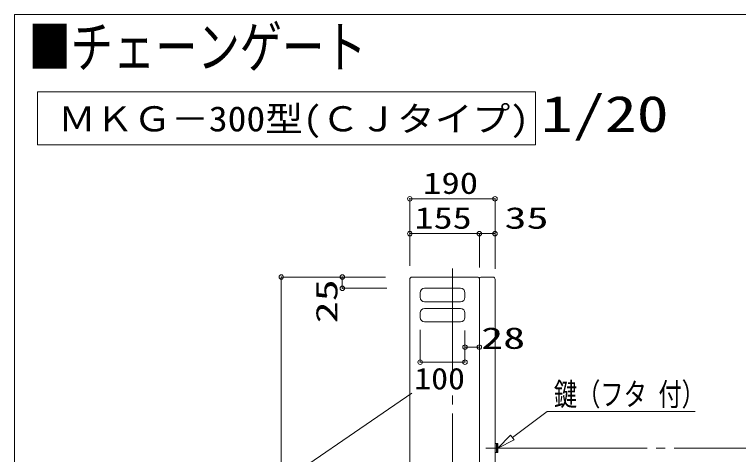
# Model space of a CAD drawing. Units: millimetres, scale not verified. Extents: x -4014 to 4014, y -2814 to 2814.
# Drawn here: x -4014 to -2400, y 1834 to 2814 of the extents above; entities that cross this region are included whole.
import ezdxf
from ezdxf.enums import TextEntityAlignment as Align

# ---------------------------------------------------------------- set-up
doc = ezdxf.new("R2010")
doc.units = ezdxf.units.MM
doc.header["$LTSCALE"] = 20
doc.header["$PDMODE"] = 32
doc.header["$PDSIZE"] = 10
doc.linetypes.add('LONG_CHAIN', pattern=[21, 18, -1, 1, -1])
for name, color, linetype, lineweight in [('0-0_LAYER262', 7, 'Continuous', 9), ('0-4_LAYER257', 7, 'Continuous', 9), ('0-9_LAYER260', 7, 'Continuous', 9), ('0-A_LAYER269', 7, 'Continuous', 9), ('0-E_ADD_LINE-1', 7, 'LONG_CHAIN', 9)]:
    doc.layers.add(name, color=color, linetype=linetype, lineweight=lineweight)
doc.styles.add('ＭＳ ゴシック', font='')
doc.styles.get('ＭＳ ゴシック').set_extended_font_data('MS Gothic')

msp = doc.modelspace()

# ---------------------------------------------------------------- linework, layer by layer
at = {"layer": '0-0_LAYER262'}
for p, q in [((-4013.64, 2814.16), (-4013.64, -2768.31)), ((4013.64, 2814.16), (-4013.64, 2814.16)), ((-4013.64, -2768.31), (-4013.64, 2814.16)), ((-4013.64, 2814.16), (4013.64, 2814.16))]:
    msp.add_line(p, q, dxfattribs=at)
at = {"layer": '0-4_LAYER257'}
for p, q in [((-3962, 2523.46), (-3962, 2641.82)), ((-3962, 2641.82), (-2852.32, 2641.82)), ((-2852.32, 2641.82), (-2852.32, 2523.46)), ((-2852.32, 2523.46), (-3962, 2523.46)), ((-2939.51, 1858.26), (-2942.5, 1858.26)), ((-2939.51, 1838.25), (-2939.51, 1858.26)), ((-2938.51, 1858.26), (-2938.51, 1838.25)), ((-2936.02, 1858.26), (-2938.51, 1858.26)), ((-2936.02, 1838.25), (-2936.02, 1858.26)), ((-2942.5, 1838.25), (-2939.51, 1838.25)), ((-2938.51, 1838.25), (-2936.02, 1838.25))]:
    msp.add_line(p, q, dxfattribs=at)
msp.add_lwpolyline([(-2903.87, 1872.07), (-2826.32, 1929.47), (-2496.63, 1929.47)], dxfattribs=at)
msp.add_lwpolyline([(-2899.89, 1866.7), (-2936.02, 1848.24), (-2907.83, 1877.41)], close=True, dxfattribs=at)
at = {"layer": '0-9_LAYER260'}
for p, q in [((-3132.5, 2403.64), (-3132.5, 2254.08)), ((-2942.5, 2403.64), (-2942.5, 2247.51)), ((-3132.5, 2326.07), (-2942.5, 2326.07)), ((-2977.5, 2326.07), (-2977.5, 2250.91)), ((-3419.03, 2229.26), (-3187.03, 2229.26)), ((-2980.5, 2229.26), (-3127.37, 2229.26)), ((-2947.43, 2229.26), (-2974.5, 2229.26)), ((-3132.5, 919.26), (-3132.5, 2224.26)), ((-2977.5, 919.26), (-2977.5, 2226.21)), ((-2942.5, 919.26), (-2942.5, 2224.26)), ((-3282.96, 2204.26), (-3183.38, 2204.26)), ((-3099.5, 2204.26), (-3019.5, 2204.26)), ((-3109.5, 2184.26), (-3109.5, 2194.26)), ((-3009.5, 2184.26), (-3009.5, 2194.26)), ((-3099.5, 2174.26), (-3019.5, 2174.26)), ((-3109.5, 2139.26), (-3109.5, 2149.26)), ((-3099.5, 2159.26), (-3019.5, 2159.26)), ((-3009.5, 2139.26), (-3009.5, 2149.26)), ((-3099.5, 2129.26), (-3019.5, 2129.26)), ((-3109.5, 2039.71), (-3109.5, 2111.97)), ((-3009.5, 2039.71), (-3009.5, 2110.03)), ((-3009.5, 2073.28), (-2977.5, 2073.28))]:
    msp.add_line(p, q, dxfattribs=at)
at = {"layer": '0-9_LAYER260', "linetype": 'LONG_CHAIN'}
msp.add_line((-3037.5, 305.43), (-3037.5, 2248.25), dxfattribs=at)
at = {"layer": '0-9_LAYER260'}
msp.add_lwpolyline([(-3127.73, 1970.56), (-3485.69, 1725.85), (-3950.57, 1725.85)], dxfattribs=at)
for centre, radius, start, end in [((-3127.5, 2224.26), 5, 90, 180), ((-2980.5, 2226.26), 3, 0, 90), ((-2974.5, 2226.26), 3, 90, 180), ((-2947.5, 2224.26), 5, 0, 90), ((-3099.5, 2194.26), 10, 90, 180), ((-3019.5, 2194.26), 10, 0, 90), ((-3099.5, 2184.26), 10, 180, 270), ((-3019.5, 2184.26), 10, 270, 0), ((-3099.5, 2149.26), 10, 90, 180), ((-3019.5, 2149.26), 10, 0, 90), ((-3099.5, 2139.26), 10, 180, 270), ((-3019.5, 2139.26), 10, 270, 0)]:
    msp.add_arc(centre, radius, start, end, dxfattribs=at)
for p in [(-3132.5, 2403.64), (-2942.5, 2403.64), (-3132.5, 2326.07), (-2977.5, 2326.07), (-2942.5, 2326.07), (-3419.03, 2229.26), (-3282.96, 2229.26), (-3282.96, 2204.26), (-3009.5, 2073.28), (-2977.5, 2073.28), (-3109.5, 2039.71), (-3009.5, 2039.71)]:
    msp.add_point(p, dxfattribs=at)
at = {"layer": '0-A_LAYER269'}
for p, q in [((-3132.5, 2403.64), (-2942.5, 2403.64)), ((-3419.03, 2229.26), (-3419.03, 859.26)), ((-3282.96, 2229.26), (-3282.96, 2204.26)), ((-3109.5, 2039.71), (-3009.5, 2039.71))]:
    msp.add_line(p, q, dxfattribs=at)
at = {"layer": '0-E_ADD_LINE-1'}
msp.add_line((-2963.37, 1848.26), (-520.81, 1848.26), dxfattribs=at)

# ---------------------------------------------------------------- texts
at = {"layer": '0-4_LAYER257', "style": 'ＭＳ ゴシック'}
for s, height, width, p in [('■チェーンゲート', 92.02, 0.75, (-3982.29, 2668.4)), ('1/20', 80.52, 1.3, (-2840.37, 2528.43)), ('ＭＫＧ－300型(ＣＪタイプ)', 56, 1.1, (-3916.54, 2536.96)), ('鍵（フタ 付）', 50.61, 0.75, (-2811.3, 1927.69))]:
    msp.add_text(s, height=height, dxfattribs=dict(at, width=width)).set_placement(p, align=Align.BOTTOM_LEFT)
at = {"layer": '0-9_LAYER260', "style": 'ＭＳ ゴシック'}
for s, width, p in [('190', 1.25, (-3102.95, 2400.1)), ('155', 1.3, (-3121.97, 2322.52)), ('35', 1.5, (-2921.32, 2322.52)), ('28', 1.5, (-2973.47, 2054.89)), ('100', 1.15, (-3122.5, 1964.62))]:
    msp.add_text(s, height=48.09, dxfattribs=dict(at, width=width)).set_placement(p, align=Align.BOTTOM_LEFT)
at = {"layer": '0-9_LAYER260', "style": 'ＭＳ ゴシック', "width": 1.5}
msp.add_text('25', height=48.09, rotation=90, dxfattribs=at).set_placement((-3279.42, 2126.15), align=Align.BOTTOM_LEFT)

doc.saveas('drawing.dxf')
